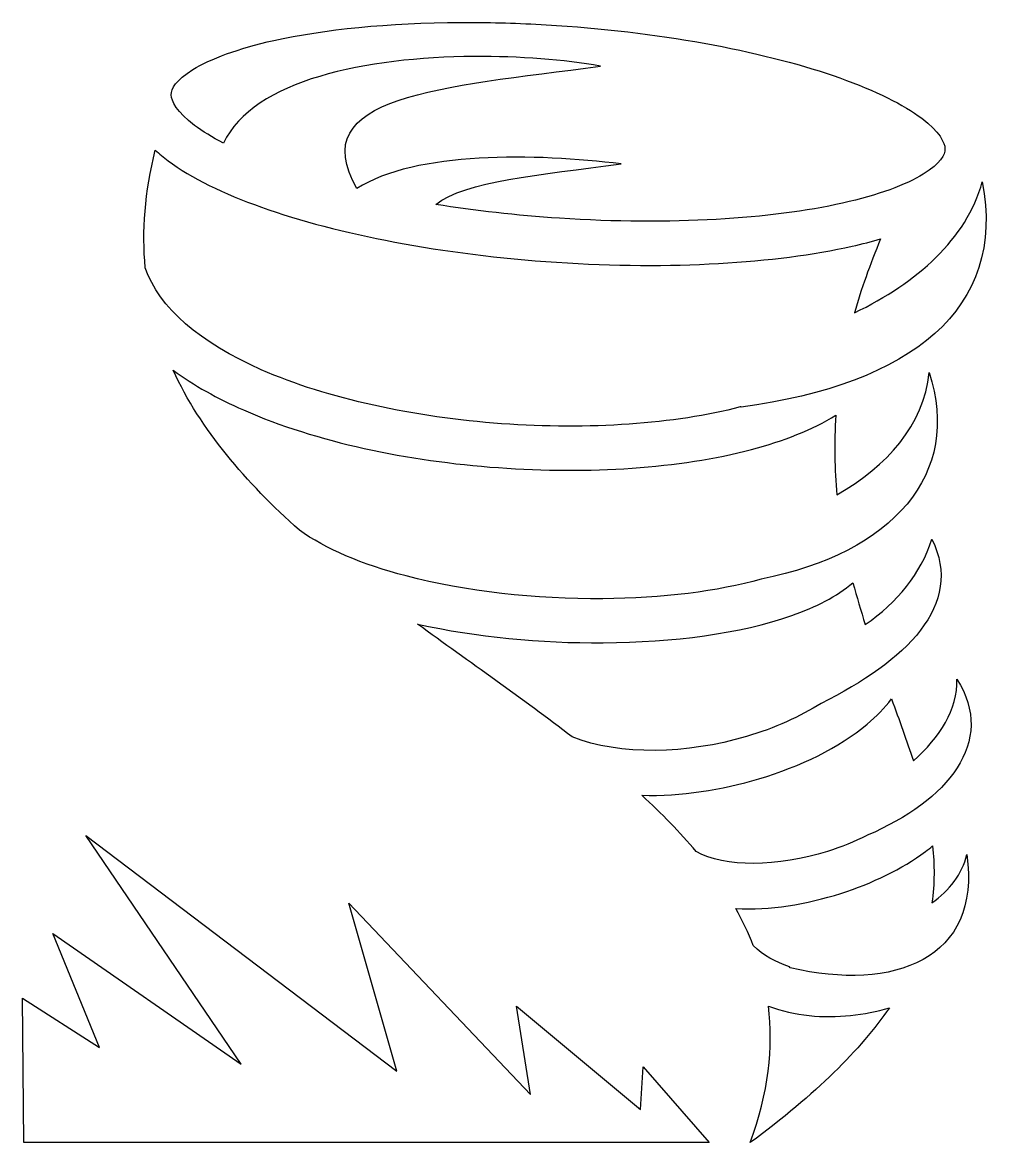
# Model space of a CAD drawing. Header units: centimetres. Extents: x -10 to 7.6, y -10 to 10.
import ezdxf

# ---------------------------------------------------------------- set-up
doc = ezdxf.new("R2010")
doc.units = ezdxf.units.CM
doc.header["$MEASUREMENT"] = 0
doc.layers.add('Layer 1', color=7, linetype='Continuous')

msp = doc.modelspace()

# ---------------------------------------------------------------- linework, layer by layer
at = {"layer": 'Layer 1'}
for points, knots in [([(-2.20328, 10.00435), (-3.50235, 9.99794), (-4.65746, 9.88114), (-5.55036, 9.68151), (-5.55036, 9.68151), (-6.18528, 9.53953), (-6.6875, 9.3526), (-6.99727, 9.16099), (-6.99727, 9.16099), (-7.30699, 8.96934), (-7.38467, 8.81774), (-7.38467, 8.70895), (-7.38467, 8.70895), (-7.38467, 8.60024), (-7.28684, 8.40104), (-6.96695, 8.16077), (-6.96695, 8.16077), (-6.82851, 8.05691), (-6.65377, 7.95027), (-6.45039, 7.84451), (-6.45039, 7.84451), (-5.91992, 8.97828), (-3.8851, 9.38208), (-1.97004, 9.39418), (-1.97004, 9.39418), (-1.14903, 9.39937), (-0.35467, 9.34075), (0.29522, 9.22159), (0.29522, 9.22159), (-2.57684, 8.8406), (-5.02756, 8.6993), (-4.06259, 7.0302), (-4.06259, 7.0302), (-3.01767, 7.70598), (-0.85538, 7.66145), (0.66549, 7.47296), (0.66549, 7.47296), (-0.79913, 7.27869), (-2.12666, 7.16682), (-2.65123, 6.74809), (-2.65123, 6.74809), (-1.95462, 6.63698), (-1.21048, 6.55146), (-0.43741, 6.5004), (-0.43741, 6.5004), (1.55199, 6.369), (3.3529, 6.48661), (4.62275, 6.77053), (4.62275, 6.77053), (5.25767, 6.91251), (5.75989, 7.09944), (6.06966, 7.29105), (6.06966, 7.29105), (6.37938, 7.4827), (6.45706, 7.6343), (6.45706, 7.74309), (6.45706, 7.74309), (6.45706, 7.8518), (6.36058, 8.04965), (6.04065, 8.28992), (6.04065, 8.28992), (5.72072, 8.53011), (5.21424, 8.78392), (4.57658, 9.0107), (4.57658, 9.0107), (3.30133, 9.46439), (1.49924, 9.82025), (-0.49016, 9.95164), (-0.49016, 9.95164), (-0.98753, 9.98453), (-1.47251, 10.0014), (-1.94099, 10.00435), (-1.94099, 10.00435), (-2.02887, 10.0049), (-2.11666, 10.00477), (-2.20327, 10.00435), (-2.20327, 10.00435), (-2.20327, 10.00435), (-2.20328, 10.00435), (-2.20328, 10.00435)], [0, 0, 0, 0, 0.04761905, 0.04761905, 0.04761905, 0.04761905, 0.0952381, 0.0952381, 0.0952381, 0.0952381, 0.14285714, 0.14285714, 0.14285714, 0.14285714, 0.19047619, 0.19047619, 0.19047619, 0.19047619, 0.23809524, 0.23809524, 0.23809524, 0.23809524, 0.28571429, 0.28571429, 0.28571429, 0.28571429, 0.33333333, 0.33333333, 0.33333333, 0.33333333, 0.38095238, 0.38095238, 0.38095238, 0.38095238, 0.42857143, 0.42857143, 0.42857143, 0.42857143, 0.47619048, 0.47619048, 0.47619048, 0.47619048, 0.52380952, 0.52380952, 0.52380952, 0.52380952, 0.57142857, 0.57142857, 0.57142857, 0.57142857, 0.61904762, 0.61904762, 0.61904762, 0.61904762, 0.66666667, 0.66666667, 0.66666667, 0.66666667, 0.71428571, 0.71428571, 0.71428571, 0.71428571, 0.76190476, 0.76190476, 0.76190476, 0.76190476, 0.80952381, 0.80952381, 0.80952381, 0.80952381, 0.85714286, 0.85714286, 0.85714286, 0.85714286, 0.9047619, 0.9047619, 0.9047619, 0.9047619, 1, 1, 1, 1]), ([(-7.67061, 7.7207), (-7.85805, 6.96433), (-7.9097, 6.26578), (-7.84982, 5.61492), (-7.84982, 5.61492), (-7.84957, 5.61416), (-7.85012, 5.61306), (-7.84982, 5.61231), (-7.84982, 5.61231), (-7.6044, 4.89832), (-6.86309, 4.27095), (-5.77431, 3.79116), (-5.77431, 3.79116), (-4.58559, 3.26727), (-3.02736, 2.93755), (-1.47457, 2.82526), (-1.47457, 2.82526), (0.07831, 2.71297), (1.62925, 2.81712), (2.79494, 3.1244), (2.79494, 3.1244), (2.79772, 3.12512), (2.80017, 3.1263), (2.80295, 3.12701), (2.80295, 3.12701), (2.80295, 3.12701), (2.81079, 3.12174), (2.81079, 3.12174), (2.81079, 3.12174), (5.86185, 3.53246), (7.55949, 4.87702), (7.12512, 7.15279), (7.12512, 7.15279), (6.83602, 6.1182), (5.9623, 5.35728), (4.83751, 4.8072), (4.83751, 4.8072), (4.95786, 5.23107), (5.11232, 5.67156), (5.30659, 6.13022), (5.30659, 6.13022), (5.14424, 6.08384), (4.97397, 6.04103), (4.7953, 6.00106), (4.7953, 6.00106), (3.41746, 5.69302), (1.56047, 5.57833), (-0.49024, 5.71381), (-0.49024, 5.71381), (-2.54095, 5.8493), (-4.39676, 6.21), (-5.76916, 6.69818), (-5.76916, 6.69818), (-6.45532, 6.94225), (-7.02092, 7.21529), (-7.44137, 7.531), (-7.44137, 7.531), (-7.52225, 7.59172), (-7.59925, 7.65464), (-7.6706, 7.72076), (-7.6706, 7.72076), (-7.6706, 7.72076), (-7.67061, 7.7207), (-7.67061, 7.7207)], [0, 0, 0, 0, 0.05882353, 0.05882353, 0.05882353, 0.05882353, 0.11764706, 0.11764706, 0.11764706, 0.11764706, 0.17647059, 0.17647059, 0.17647059, 0.17647059, 0.23529412, 0.23529412, 0.23529412, 0.23529412, 0.29411765, 0.29411765, 0.29411765, 0.29411765, 0.35294118, 0.35294118, 0.35294118, 0.35294118, 0.41176471, 0.41176471, 0.41176471, 0.41176471, 0.47058824, 0.47058824, 0.47058824, 0.47058824, 0.52941176, 0.52941176, 0.52941176, 0.52941176, 0.58823529, 0.58823529, 0.58823529, 0.58823529, 0.64705882, 0.64705882, 0.64705882, 0.64705882, 0.70588235, 0.70588235, 0.70588235, 0.70588235, 0.76470588, 0.76470588, 0.76470588, 0.76470588, 0.82352941, 0.82352941, 0.82352941, 0.82352941, 0.88235294, 0.88235294, 0.88235294, 0.88235294, 1, 1, 1, 1]), ([(-7.35173, 3.78196), (-6.85752, 2.71119), (-6.05013, 1.77839), (-5.09309, 0.91846), (-5.09309, 0.91846), (-4.63329, 0.59136), (-3.96484, 0.3039), (-3.18372, 0.10019), (-3.18372, 0.10019), (-2.11961, -0.17728), (-0.85773, -0.315), (0.33731, -0.30698), (0.33731, -0.30698), (1.39341, -0.29994), (2.40076, -0.17626), (3.16653, 0.04479), (3.16653, 0.04479), (5.53013, 0.51172), (6.76696, 1.92725), (6.17361, 3.74241), (6.17361, 3.74241), (6.07603, 2.78798), (5.42568, 2.07256), (4.52379, 1.55229), (4.52379, 1.55229), (4.48044, 2.0056), (4.47036, 2.47944), (4.50671, 2.97812), (4.50671, 2.97812), (4.08528, 2.7152), (3.57239, 2.51486), (2.99524, 2.36272), (2.99524, 2.36272), (1.70802, 2.02348), (0.09316, 1.92114), (-1.53115, 2.03862), (-1.53115, 2.03862), (-3.15546, 2.1561), (-4.78534, 2.49403), (-6.09322, 3.07047), (-6.09322, 3.07047), (-6.55513, 3.27397), (-6.9814, 3.51079), (-7.35168, 3.78201), (-7.35168, 3.78201), (-7.35168, 3.78201), (-7.35173, 3.78196), (-7.35173, 3.78196)], [0, 0, 0, 0, 0.07692308, 0.07692308, 0.07692308, 0.07692308, 0.15384615, 0.15384615, 0.15384615, 0.15384615, 0.23076923, 0.23076923, 0.23076923, 0.23076923, 0.30769231, 0.30769231, 0.30769231, 0.30769231, 0.38461538, 0.38461538, 0.38461538, 0.38461538, 0.46153846, 0.46153846, 0.46153846, 0.46153846, 0.53846154, 0.53846154, 0.53846154, 0.53846154, 0.61538462, 0.61538462, 0.61538462, 0.61538462, 0.69230769, 0.69230769, 0.69230769, 0.69230769, 0.76923077, 0.76923077, 0.76923077, 0.76923077, 0.84615385, 0.84615385, 0.84615385, 0.84615385, 1, 1, 1, 1]), ([(6.22239, 0.75641), (6.02483, 0.13991), (5.60454, -0.37188), (5.03114, -0.76956), (5.03114, -0.76956), (4.95262, -0.52511), (4.87832, -0.27586), (4.81111, -0.01981), (4.81111, -0.01981), (4.51834, -0.26847), (4.14625, -0.4549), (3.71736, -0.60616), (3.71736, -0.60616), (2.79565, -0.93128), (1.60108, -1.08662), (0.34266, -1.09506), (0.34266, -1.09506), (-0.77116, -1.10248), (-1.93095, -0.99331), (-2.97942, -0.76025), (-2.97942, -0.76025), (-2.04932, -1.43983), (-1.09325, -2.09921), (-0.2148, -2.77908), (-0.2148, -2.77908), (0.64134, -3.11739), (1.84823, -3.08564), (2.90436, -2.7725), (2.90436, -2.7725), (3.40785, -2.62323), (3.87262, -2.41365), (4.23919, -2.17818), (4.23919, -2.17818), (5.75568, -1.43139), (6.80903, -0.41375), (6.22248, 0.75646), (6.22248, 0.75646), (6.22248, 0.75646), (6.22239, 0.75641), (6.22239, 0.75641)], [0, 0, 0, 0, 0.09090909, 0.09090909, 0.09090909, 0.09090909, 0.18181818, 0.18181818, 0.18181818, 0.18181818, 0.27272727, 0.27272727, 0.27272727, 0.27272727, 0.36363636, 0.36363636, 0.36363636, 0.36363636, 0.45454545, 0.45454545, 0.45454545, 0.45454545, 0.54545455, 0.54545455, 0.54545455, 0.54545455, 0.63636364, 0.63636364, 0.63636364, 0.63636364, 0.72727273, 0.72727273, 0.72727273, 0.72727273, 0.81818182, 0.81818182, 0.81818182, 0.81818182, 1, 1, 1, 1]), ([(6.67177, -1.74731), (6.68598, -2.28622), (6.37196, -2.78093), (5.89166, -3.20873), (5.89166, -3.20873), (5.77485, -2.84659), (5.63983, -2.47855), (5.50021, -2.10056), (5.50021, -2.10056), (5.37653, -2.26236), (5.22882, -2.41324), (5.06537, -2.54986), (5.06537, -2.54986), (4.55784, -2.97407), (3.87636, -3.30576), (3.12826, -3.52757), (3.12826, -3.52757), (2.46158, -3.72525), (1.73554, -3.84113), (1.03437, -3.82401), (1.03437, -3.82401), (1.38829, -4.14946), (1.71517, -4.48267), (2.00423, -4.82951), (2.00423, -4.82951), (2.51151, -5.11743), (3.46986, -5.10875), (4.35509, -4.82698), (4.35509, -4.82698), (4.6016, -4.74846), (4.8396, -4.6524), (5.05752, -4.54488), (5.05752, -4.54488), (5.06072, -4.54336), (5.06351, -4.54125), (5.06671, -4.53965), (5.06671, -4.53965), (6.50464, -3.92273), (7.38257, -2.87014), (6.67175, -1.74729), (6.67175, -1.74729), (6.67175, -1.74729), (6.67177, -1.74731), (6.67177, -1.74731)], [0, 0, 0, 0, 0.08333333, 0.08333333, 0.08333333, 0.08333333, 0.16666667, 0.16666667, 0.16666667, 0.16666667, 0.25, 0.25, 0.25, 0.25, 0.33333333, 0.33333333, 0.33333333, 0.33333333, 0.41666667, 0.41666667, 0.41666667, 0.41666667, 0.5, 0.5, 0.5, 0.5, 0.58333333, 0.58333333, 0.58333333, 0.58333333, 0.66666667, 0.66666667, 0.66666667, 0.66666667, 0.75, 0.75, 0.75, 0.75, 0.83333333, 0.83333333, 0.83333333, 0.83333333, 1, 1, 1, 1]), ([(-8.9146, -4.54491), (-8.9146, -4.54491), (-6.13151, -8.63267), (-6.13151, -8.63267), (-6.13151, -8.63267), (-6.13151, -8.63267), (-9.50621, -6.29361), (-9.50621, -6.29361), (-9.50621, -6.29361), (-9.50621, -6.29361), (-8.66821, -8.33749), (-8.66821, -8.33749), (-8.66821, -8.33749), (-8.66821, -8.33749), (-10.04786, -7.45057), (-10.04786, -7.45057), (-10.04786, -7.45057), (-10.04786, -7.45057), (-10.02285, -10.03601), (-10.02285, -10.03601), (-10.02285, -10.03601), (-10.02285, -10.03601), (2.2414, -10.03602), (2.2414, -10.03602), (2.2414, -10.03602), (2.2414, -10.03602), (1.05943, -8.68268), (1.05943, -8.68268), (1.05943, -8.68268), (1.05943, -8.68268), (1.00937, -9.44563), (1.00937, -9.44563), (1.00937, -9.44563), (1.00937, -9.44563), (-1.2058, -7.59812), (-1.2058, -7.59812), (-1.2058, -7.59812), (-1.2058, -7.59812), (-0.96068, -9.17415), (-0.96068, -9.17415), (-0.96068, -9.17415), (-0.96068, -9.17415), (-4.21031, -5.75197), (-4.21031, -5.75197), (-4.21031, -5.75197), (-4.21031, -5.75197), (-3.34848, -8.75644), (-3.34848, -8.75644), (-3.34848, -8.75644), (-3.34848, -8.75644), (-8.91465, -4.54491), (-8.91465, -4.54491), (-8.91465, -4.54491), (-8.91465, -4.54491), (-8.9146, -4.54491), (-8.9146, -4.54491)], [0, 0, 0, 0, 0.06666667, 0.06666667, 0.06666667, 0.06666667, 0.13333333, 0.13333333, 0.13333333, 0.13333333, 0.2, 0.2, 0.2, 0.2, 0.26666667, 0.26666667, 0.26666667, 0.26666667, 0.33333333, 0.33333333, 0.33333333, 0.33333333, 0.4, 0.4, 0.4, 0.4, 0.46666667, 0.46666667, 0.46666667, 0.46666667, 0.53333333, 0.53333333, 0.53333333, 0.53333333, 0.6, 0.6, 0.6, 0.6, 0.66666667, 0.66666667, 0.66666667, 0.66666667, 0.73333333, 0.73333333, 0.73333333, 0.73333333, 0.8, 0.8, 0.8, 0.8, 0.86666667, 0.86666667, 0.86666667, 0.86666667, 1, 1, 1, 1]), ([(6.23685, -4.72943), (6.19468, -4.76359), (6.15197, -4.79808), (6.10773, -4.83089), (6.10773, -4.83089), (5.68858, -5.14184), (5.15937, -5.39805), (4.59365, -5.57811), (4.59365, -5.57811), (3.98453, -5.77196), (3.32313, -5.89197), (2.71321, -5.84689), (2.71321, -5.84689), (2.8344, -6.06321), (2.94016, -6.28561), (3.0282, -6.51369), (3.0282, -6.51369), (3.20531, -6.68658), (3.42728, -6.8114), (3.67379, -6.8905), (3.67379, -6.8905), (3.67379, -6.8905), (3.68834, -6.90897), (3.68834, -6.90897), (3.68834, -6.90897), (5.54512, -7.34861), (7.11466, -6.75362), (6.84693, -4.88094), (6.84693, -4.88094), (6.76555, -5.23616), (6.53953, -5.52417), (6.22369, -5.74804), (6.22369, -5.74804), (6.27151, -5.40543), (6.27113, -5.06732), (6.23676, -4.72939), (6.23676, -4.72939), (6.23676, -4.72939), (6.23685, -4.72943), (6.23685, -4.72943)], [0, 0, 0, 0, 0.09090909, 0.09090909, 0.09090909, 0.09090909, 0.18181818, 0.18181818, 0.18181818, 0.18181818, 0.27272727, 0.27272727, 0.27272727, 0.27272727, 0.36363636, 0.36363636, 0.36363636, 0.36363636, 0.45454545, 0.45454545, 0.45454545, 0.45454545, 0.54545455, 0.54545455, 0.54545455, 0.54545455, 0.63636364, 0.63636364, 0.63636364, 0.63636364, 0.72727273, 0.72727273, 0.72727273, 0.72727273, 0.81818182, 0.81818182, 0.81818182, 0.81818182, 1, 1, 1, 1]), ([(3.2996, -7.59424), (3.39026, -8.33572), (3.29897, -9.1437), (2.97406, -10.03733), (2.97406, -10.03733), (4.15451, -9.16724), (4.94938, -8.37338), (5.46197, -7.62461), (5.46197, -7.62461), (5.2392, -7.69174), (5.00538, -7.73754), (4.7689, -7.76292), (4.7689, -7.76292), (4.28414, -7.81504), (3.76728, -7.77017), (3.2996, -7.59425), (3.2996, -7.59425), (3.2996, -7.59425), (3.2996, -7.59424), (3.2996, -7.59424)], [0, 0, 0, 0, 0.16666667, 0.16666667, 0.16666667, 0.16666667, 0.33333333, 0.33333333, 0.33333333, 0.33333333, 0.5, 0.5, 0.5, 0.5, 0.66666667, 0.66666667, 0.66666667, 0.66666667, 1, 1, 1, 1])]:
    msp.add_open_spline(points, degree=3, knots=knots, dxfattribs=at)

doc.saveas('drawing.dxf')
